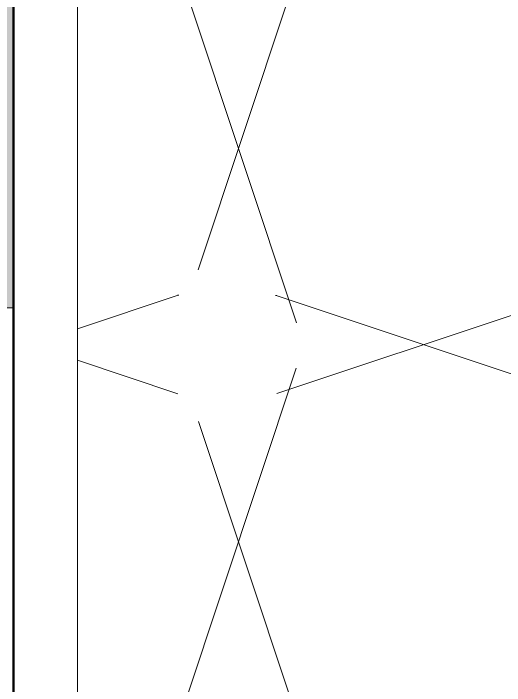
# Model space of a CAD drawing. Header units: inches. Extents: x 9594 to 15314, y -314 to 660.
# Drawn here: x 13709.97 to 13714.76, y 116.31 to 122.87 of the extents above; entities that cross this region are included whole.
import ezdxf

# ---------------------------------------------------------------- set-up
doc = ezdxf.new("R2010")
doc.units = ezdxf.units.IN
doc.header["$MEASUREMENT"] = 0
for name, color, linetype, lineweight in [('0-5', 50, 'Continuous', 5), ('A-FLOR-1', 9, 'Continuous', 5), ('A-FLOR-2', 7, 'Continuous', 9), ('A-WALL', 113, 'Continuous', 13), ('A-WALL-10', 113, 'Continuous', 50), ('A-WALL-5', 7, 'Continuous', 9), ('A-WALL-PATT-3', 55, 'Continuous', 9), ('A-WALL-PATT-4', 111, 'Continuous', 9)]:
    doc.layers.add(name, color=color, linetype=linetype, lineweight=lineweight)

# ---------------------------------------------------------------- blocks, each defined once
blk = doc.blocks.new('CTR - 1st Phase -Stairs _ Elevators_rvt-2-BUILDING SECTION - NORTH_SOUTH AT ELEVATOR AND COURTYARD - LOOKING EAST')
at = {"layer": 'A-FLOR-1'}
h = blk.add_hatch(color=256, dxfattribs=at)
h.paths.add_polyline_path([(-3477.3237, 120), (-3409.9237, 120), (-3409.9237, 132), (-3477.3237, 132)], flags=0)
h.paths.add_polyline_path([(-3857.9737, 120), (-3831.8237, 120), (-3831.8237, 132), (-3857.9737, 132), (-3857.9737, 120.1947)], flags=0)
at = {"layer": 'A-WALL-PATT-3'}
h = blk.add_hatch(dxfattribs=at)
h.set_pattern_fill('FP_68', color=256, style=0, pattern_type=2)
h.set_pattern_definition([(0, (-3207.324, -152), (0, 8), []), (90, (-3207.324, -152), (-8, 8), [8, -8])])
h.paths.add_polyline_path([(-3267.6039, -152), (-3203.3237, -152), (-3203.3237, -31), (-3411.7987, -31), (-3411.7987, -16), (-3403.7987, -16), (-3403.7987, -15), (-3477.3237, -15), (-3477.3237, -16), (-3475.6741, -16), (-3475.6741, -17.0591), (-3477.3237, -17.0591), (-3477.3237, -33.9567), (-3475.6741, -33.9567), (-3475.6741, -35.0157), (-3477.3237, -35.0157), (-3477.3237, -64.875), (-3476.3237, -64.875), (-3476.3237, -152), (-3301.1223, -152)], flags=0)
h.paths.add_polyline_path([(-3409.9237, 0), (-3409.9237, 120), (-3477.3237, 120), (-3477.3237, 87.125), (-3476.3237, 87.125), (-3476.3237, 0), (-3418.4366, 0)], flags=0)
h.paths.add_polyline_path([(-3292.7237, 0), (-3290.7237, 0), (-3290.7237, 93), (-3292.7237, 93), (-3292.7237, 0.5422)], flags=0)
h.paths.add_polyline_path([(-3400.0487, 108.75), (-3400.0487, 109.75), (-3401.2987, 109.75), (-3401.2987, 108.75)], flags=0)
at = {"layer": 'A-FLOR-2'}
blk.add_line((-3409.9237, 120), (-3477.3237, 120), dxfattribs=at)
at = {"layer": 'A-WALL-5'}
blk.add_line((-3409.9237, 120), (-3477.3237, 120), dxfattribs=at)

msp = doc.modelspace()

# ---------------------------------------------------------------- hatches: boundary and pattern name
at = {"layer": 'A-WALL-PATT-4'}
h = msp.add_hatch(dxfattribs=at)
h.set_pattern_fill('FP_48', color=256, style=0, pattern_type=2)
h.set_pattern_definition([(161.57, (14108.0476, 139.312), (-3.8399538, -1.54e-05), [0, -27.322, 3.034, 0]), (18.43, (14107.0876, 139.312), (-3.8399538, 1.54e-05), [0, -27.322, 3.034, 0]), (108.43, (14108.0476, 139.312), (1.919622, -9.6005246), [9.106, -21.25]), (71.57, (14107.0876, 139.312), (1.919622, 9.6005246), [9.106, -21.25])])
h.paths.add_polyline_path([(13716.0929, 109.75), (13716.0929, 136), (13710.5929, 133.8437), (13710.5929, 109.75)], flags=0)

# ---------------------------------------------------------------- linework, layer by layer
at = {"layer": 'A-WALL'}
msp.add_line((13710.5929, 133.8437), (13710.5929, 93), dxfattribs=at)
at = {"layer": 'A-WALL-10'}
msp.add_line((13709.9679, 93), (13709.9679, 133.8437), dxfattribs=at)

# ---------------------------------------------------------------- block references
at = {"layer": '0-5'}
msp.add_blockref('CTR - 1st Phase -Stairs _ Elevators_rvt-2-BUILDING SECTION - NORTH_SOUTH AT ELEVATOR AND COURTYARD - LOOKING EAST', (17119.8916, 0), dxfattribs=at)

doc.saveas('drawing.dxf')
